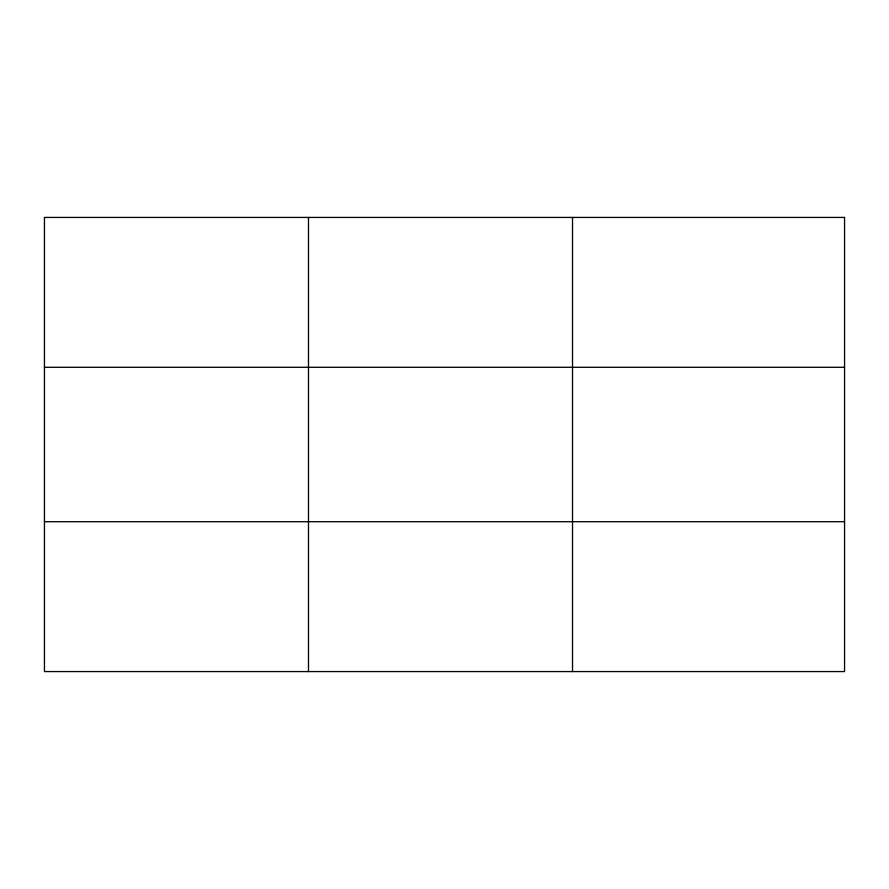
<?xml version="1.0" encoding="UTF-8"?>
<svg xmlns="http://www.w3.org/2000/svg" width="889" height="889" viewBox="0 0 889 889"><rect width="100%" height="100%" fill="white"/><g stroke="black" fill="none" stroke-linecap="round" stroke-linejoin="round"><path stroke-width="1.33" d="M308.483 217.427L308.483 671.573M572.516 217.427L572.516 671.573M44.45 367.29L844.55 367.29M44.45 521.71L844.55 521.71M844.55 217.427L844.55 671.573L44.45 671.573L44.45 217.427L844.55 217.427"/></g></svg>
